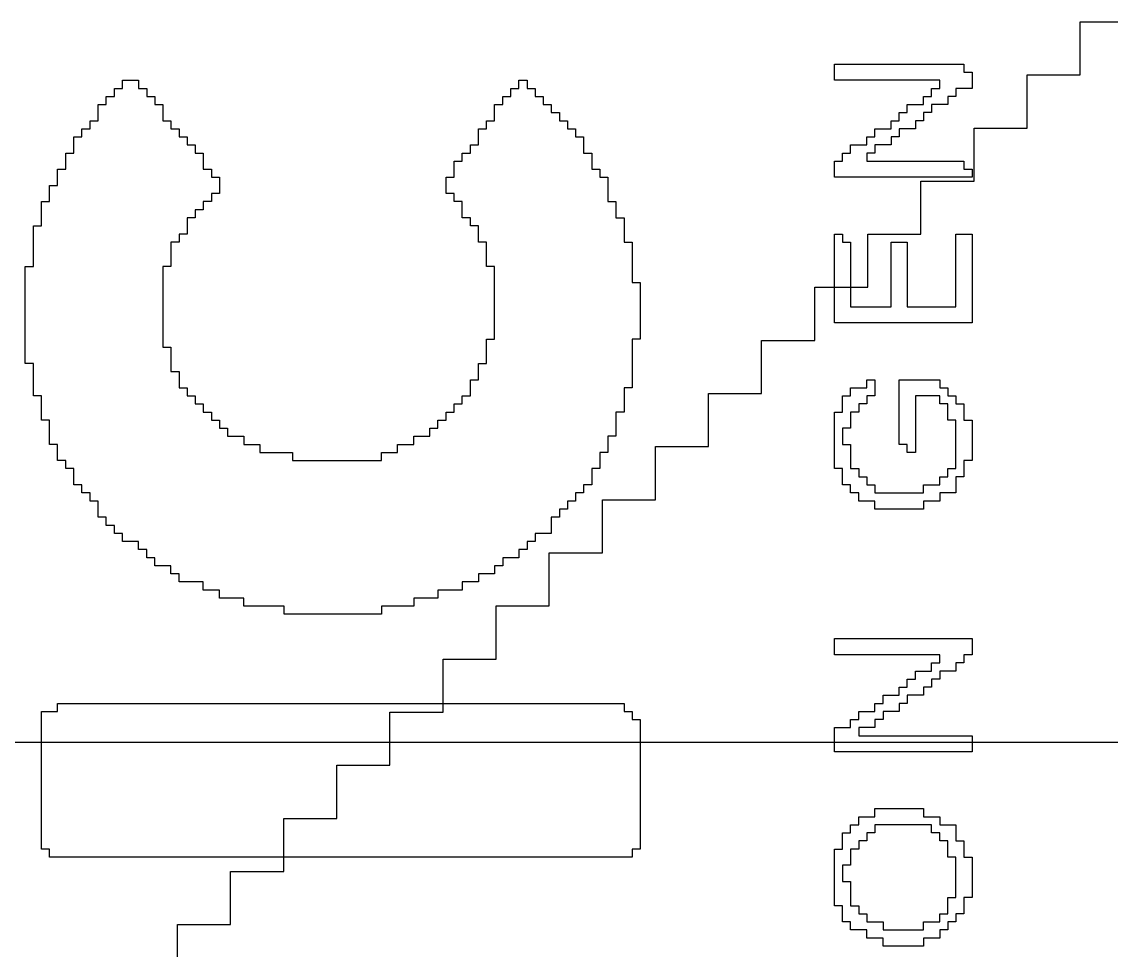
# Model space of a CAD drawing. Header units: inches. Extents: x 1.37 to 7.44, y 1.69 to 5.2.
# Drawn here: x 7.1856 to 7.3136, y 2.1016 to 2.2106 of the extents above; entities that cross this region are included whole.
import ezdxf

# ---------------------------------------------------------------- set-up
doc = ezdxf.new("R2010")
doc.units = ezdxf.units.IN
doc.header["$MEASUREMENT"] = 0
for name, color, linetype in [('Bottom Layer', 5, 'Continuous'), ('Bottom Overlay', 54, 'Continuous'), ('Top Overlay', 2, 'Continuous')]:
    doc.layers.add(name, color=color, linetype=linetype)

msp = doc.modelspace()

# ---------------------------------------------------------------- linework, layer by layer
at = {"layer": 'Bottom Layer'}
msp.add_line((7.40157, 2.12598), (7.06037, 2.12598), dxfattribs=at)
at = {"layer": 'Bottom Overlay'}
for p, q in [((7.30995, 2.2044), (7.30995, 2.21064)), ((7.30995, 2.21064), (7.31619, 2.21064)), ((7.30372, 2.19816), (7.30372, 2.2044)), ((7.30372, 2.2044), (7.30995, 2.2044)), ((7.29748, 2.19193), (7.29748, 2.19816)), ((7.29748, 2.19816), (7.30372, 2.19816)), ((7.29124, 2.18569), (7.29124, 2.19193)), ((7.29124, 2.19193), (7.29748, 2.19193)), ((7.285, 2.17945), (7.285, 2.18569)), ((7.285, 2.18569), (7.29124, 2.18569)), ((7.27877, 2.17321), (7.27877, 2.17945)), ((7.27877, 2.17945), (7.285, 2.17945)), ((7.27253, 2.16697), (7.27253, 2.17321)), ((7.27253, 2.17321), (7.27877, 2.17321)), ((7.26629, 2.16074), (7.26629, 2.16697)), ((7.26629, 2.16697), (7.27253, 2.16697)), ((7.26005, 2.1545), (7.26005, 2.16074)), ((7.26005, 2.16074), (7.26629, 2.16074)), ((7.25382, 2.14826), (7.25382, 2.1545)), ((7.25382, 2.1545), (7.26005, 2.1545)), ((7.24758, 2.14202), (7.24758, 2.14826)), ((7.24758, 2.14826), (7.25382, 2.14826)), ((7.24134, 2.13579), (7.24134, 2.14202)), ((7.24134, 2.14202), (7.24758, 2.14202)), ((7.2351, 2.12955), (7.2351, 2.13579)), ((7.2351, 2.13579), (7.24134, 2.13579)), ((7.22886, 2.12331), (7.22886, 2.12955)), ((7.22886, 2.12955), (7.2351, 2.12955)), ((7.22263, 2.11707), (7.22263, 2.12331)), ((7.22263, 2.12331), (7.22886, 2.12331)), ((7.21639, 2.11084), (7.21639, 2.11707)), ((7.21639, 2.11707), (7.22263, 2.11707)), ((7.21015, 2.1046), (7.21015, 2.11084)), ((7.21015, 2.11084), (7.21639, 2.11084)), ((7.20391, 2.09836), (7.20391, 2.1046)), ((7.20391, 2.1046), (7.21015, 2.1046))]:
    msp.add_line(p, q, dxfattribs=at)
at = {"layer": 'Top Overlay'}
for p, q in [((7.28109, 2.20377), (7.28109, 2.20567)), ((7.28109, 2.20567), (7.2963, 2.20567)), ((7.2963, 2.20567), (7.2963, 2.20472)), ((7.2963, 2.20472), (7.29725, 2.20472)), ((7.29725, 2.20472), (7.29725, 2.20282)), ((7.19649, 2.20187), (7.19649, 2.20282)), ((7.19649, 2.20282), (7.19744, 2.20282)), ((7.19744, 2.20282), (7.19744, 2.20377)), ((7.19744, 2.20377), (7.19934, 2.20377)), ((7.19934, 2.20377), (7.19934, 2.20282)), ((7.19934, 2.20282), (7.20029, 2.20282)), ((7.20029, 2.20282), (7.20029, 2.20187)), ((7.24306, 2.20187), (7.24306, 2.20282)), ((7.24306, 2.20282), (7.24402, 2.20282)), ((7.24402, 2.20282), (7.24402, 2.20377)), ((7.24402, 2.20377), (7.24497, 2.20377)), ((7.24497, 2.20377), (7.24497, 2.20282)), ((7.24497, 2.20282), (7.24592, 2.20282)), ((7.24592, 2.20282), (7.24592, 2.20187)), ((7.29345, 2.20377), (7.28109, 2.20377)), ((7.2925, 2.20187), (7.2925, 2.20282)), ((7.2925, 2.20282), (7.29345, 2.20282)), ((7.29345, 2.20282), (7.29345, 2.20377)), ((7.29725, 2.20282), (7.29535, 2.20282)), ((7.29535, 2.20282), (7.29535, 2.20187)), ((7.19554, 2.20092), (7.19554, 2.20187)), ((7.19554, 2.20187), (7.19649, 2.20187)), ((7.20029, 2.20187), (7.20124, 2.20187)), ((7.20124, 2.20187), (7.20124, 2.20092)), ((7.24211, 2.20092), (7.24211, 2.20187)), ((7.24211, 2.20187), (7.24306, 2.20187)), ((7.24592, 2.20187), (7.24687, 2.20187)), ((7.24687, 2.20187), (7.24687, 2.20092)), ((7.29154, 2.20092), (7.29154, 2.20187)), ((7.29154, 2.20187), (7.2925, 2.20187)), ((7.29535, 2.20187), (7.2944, 2.20187)), ((7.2944, 2.20187), (7.2944, 2.20092)), ((7.19458, 2.19902), (7.19458, 2.20092)), ((7.19458, 2.20092), (7.19554, 2.20092)), ((7.20124, 2.20092), (7.20219, 2.20092)), ((7.20219, 2.20092), (7.20219, 2.19902)), ((7.24116, 2.19902), (7.24116, 2.20092)), ((7.24116, 2.20092), (7.24211, 2.20092)), ((7.24687, 2.20092), (7.24782, 2.20092)), ((7.24782, 2.20092), (7.24782, 2.19997)), ((7.28964, 2.19997), (7.28964, 2.20092)), ((7.28964, 2.20092), (7.29154, 2.20092)), ((7.29345, 2.20092), (7.2925, 2.20092)), ((7.2925, 2.20092), (7.2925, 2.19997)), ((7.2944, 2.20092), (7.29345, 2.20092)), ((7.19363, 2.19807), (7.19363, 2.19902)), ((7.19363, 2.19902), (7.19458, 2.19902)), ((7.20219, 2.19902), (7.20314, 2.19902)), ((7.20314, 2.19902), (7.20314, 2.19807)), ((7.24021, 2.19807), (7.24021, 2.19902)), ((7.24021, 2.19902), (7.24116, 2.19902)), ((7.24782, 2.19997), (7.24877, 2.19997)), ((7.24877, 2.19997), (7.24877, 2.19902)), ((7.24877, 2.19902), (7.24972, 2.19902)), ((7.24972, 2.19902), (7.24972, 2.19807)), ((7.28774, 2.19807), (7.28774, 2.19902)), ((7.28774, 2.19902), (7.28869, 2.19902)), ((7.28869, 2.19902), (7.28869, 2.19997)), ((7.28869, 2.19997), (7.28964, 2.19997)), ((7.29154, 2.19902), (7.29059, 2.19902)), ((7.29059, 2.19902), (7.29059, 2.19807)), ((7.2925, 2.19997), (7.29154, 2.19997)), ((7.29154, 2.19997), (7.29154, 2.19902)), ((7.19268, 2.19712), (7.19268, 2.19807)), ((7.19268, 2.19807), (7.19363, 2.19807)), ((7.20314, 2.19807), (7.20409, 2.19807)), ((7.20409, 2.19807), (7.20409, 2.19712)), ((7.23926, 2.19617), (7.23926, 2.19807)), ((7.23926, 2.19807), (7.24021, 2.19807)), ((7.24972, 2.19807), (7.25067, 2.19807)), ((7.25067, 2.19807), (7.25067, 2.19712)), ((7.28584, 2.19712), (7.28584, 2.19807)), ((7.28584, 2.19807), (7.28774, 2.19807)), ((7.29059, 2.19807), (7.28869, 2.19807)), ((7.28869, 2.19807), (7.28869, 2.19712)), ((7.19173, 2.19522), (7.19173, 2.19712)), ((7.19173, 2.19712), (7.19268, 2.19712)), ((7.20409, 2.19712), (7.20504, 2.19712)), ((7.20504, 2.19712), (7.20504, 2.19617)), ((7.25067, 2.19712), (7.25162, 2.19712)), ((7.25162, 2.19712), (7.25162, 2.19522)), ((7.28489, 2.19617), (7.28489, 2.19712)), ((7.28489, 2.19712), (7.28584, 2.19712)), ((7.28869, 2.19712), (7.28774, 2.19712)), ((7.28774, 2.19712), (7.28774, 2.19617)), ((7.19078, 2.19332), (7.19078, 2.19522)), ((7.19078, 2.19522), (7.19173, 2.19522)), ((7.20504, 2.19617), (7.20599, 2.19617)), ((7.20599, 2.19617), (7.20599, 2.19522)), ((7.20599, 2.19522), (7.20694, 2.19522)), ((7.20694, 2.19522), (7.20694, 2.19332)), ((7.23736, 2.19427), (7.23736, 2.19522)), ((7.23736, 2.19522), (7.23831, 2.19522)), ((7.23831, 2.19522), (7.23831, 2.19617)), ((7.23831, 2.19617), (7.23926, 2.19617)), ((7.25162, 2.19522), (7.25257, 2.19522)), ((7.25257, 2.19522), (7.25257, 2.19332)), ((7.28204, 2.19427), (7.28204, 2.19522)), ((7.28204, 2.19522), (7.28299, 2.19522)), ((7.28299, 2.19522), (7.28299, 2.19617)), ((7.28299, 2.19617), (7.28489, 2.19617)), ((7.28584, 2.19522), (7.28489, 2.19522)), ((7.28489, 2.19522), (7.28489, 2.19427)), ((7.28774, 2.19617), (7.28584, 2.19617)), ((7.28584, 2.19617), (7.28584, 2.19522)), ((7.23641, 2.19237), (7.23641, 2.19427)), ((7.23641, 2.19427), (7.23736, 2.19427)), ((7.28109, 2.19237), (7.28109, 2.19427)), ((7.28109, 2.19427), (7.28204, 2.19427)), ((7.28489, 2.19427), (7.2963, 2.19427)), ((7.2963, 2.19427), (7.2963, 2.19332)), ((7.18983, 2.19142), (7.18983, 2.19332)), ((7.18983, 2.19332), (7.19078, 2.19332)), ((7.20694, 2.19332), (7.20789, 2.19332)), ((7.20789, 2.19332), (7.20789, 2.19237)), ((7.20789, 2.19237), (7.20884, 2.19237)), ((7.20884, 2.19237), (7.20884, 2.19047)), ((7.23546, 2.19047), (7.23546, 2.19237)), ((7.23546, 2.19237), (7.23641, 2.19237)), ((7.25257, 2.19332), (7.25352, 2.19332)), ((7.25352, 2.19332), (7.25352, 2.19237)), ((7.25352, 2.19237), (7.25447, 2.19237)), ((7.25447, 2.19237), (7.25447, 2.18952)), ((7.29725, 2.19237), (7.28109, 2.19237)), ((7.2963, 2.19332), (7.29725, 2.19332)), ((7.29725, 2.19332), (7.29725, 2.19237)), ((7.18888, 2.18952), (7.18888, 2.19142)), ((7.18888, 2.19142), (7.18983, 2.19142)), ((7.20884, 2.19047), (7.20789, 2.19047)), ((7.20789, 2.19047), (7.20789, 2.18952)), ((7.23641, 2.19047), (7.23546, 2.19047)), ((7.23641, 2.18952), (7.23641, 2.19047)), ((7.18793, 2.18666), (7.18793, 2.18952)), ((7.18793, 2.18952), (7.18888, 2.18952)), ((7.20694, 2.18856), (7.20599, 2.18856)), ((7.20599, 2.18856), (7.20599, 2.18761)), ((7.20789, 2.18952), (7.20694, 2.18952)), ((7.20694, 2.18952), (7.20694, 2.18856)), ((7.23736, 2.18952), (7.23641, 2.18952)), ((7.23736, 2.18761), (7.23736, 2.18952)), ((7.25447, 2.18952), (7.25542, 2.18952)), ((7.25542, 2.18952), (7.25542, 2.18761)), ((7.20599, 2.18761), (7.20504, 2.18761)), ((7.20504, 2.18761), (7.20504, 2.18571)), ((7.23831, 2.18761), (7.23736, 2.18761)), ((7.23831, 2.18666), (7.23831, 2.18761)), ((7.25542, 2.18761), (7.25637, 2.18761)), ((7.25637, 2.18761), (7.25637, 2.18476)), ((7.18698, 2.18191), (7.18698, 2.18666)), ((7.18698, 2.18666), (7.18793, 2.18666)), ((7.23926, 2.18666), (7.23831, 2.18666)), ((7.23926, 2.18476), (7.23926, 2.18666)), ((7.20409, 2.18476), (7.20314, 2.18476)), ((7.20314, 2.18476), (7.20314, 2.18191)), ((7.20504, 2.18571), (7.20409, 2.18571)), ((7.20409, 2.18571), (7.20409, 2.18476)), ((7.24021, 2.18476), (7.23926, 2.18476)), ((7.24021, 2.18191), (7.24021, 2.18476)), ((7.25637, 2.18476), (7.25732, 2.18476)), ((7.25732, 2.18476), (7.25732, 2.18001)), ((7.28109, 2.17526), (7.28109, 2.18571)), ((7.28109, 2.18571), (7.28204, 2.18571)), ((7.28204, 2.18571), (7.28204, 2.18476)), ((7.28204, 2.18476), (7.28299, 2.18476)), ((7.28299, 2.18476), (7.28299, 2.17716)), ((7.28774, 2.17716), (7.28774, 2.18476)), ((7.28774, 2.18476), (7.28964, 2.18476)), ((7.28964, 2.18476), (7.28964, 2.17716)), ((7.29535, 2.17716), (7.29535, 2.18571)), ((7.29535, 2.18571), (7.29725, 2.18571)), ((7.29725, 2.18571), (7.29725, 2.17526)), ((7.18603, 2.1705), (7.18603, 2.18191)), ((7.18603, 2.18191), (7.18698, 2.18191)), ((7.20314, 2.18191), (7.20219, 2.18191)), ((7.20219, 2.18191), (7.20219, 2.1724)), ((7.24116, 2.18191), (7.24021, 2.18191)), ((7.24116, 2.17336), (7.24116, 2.18191)), ((7.25732, 2.18001), (7.25827, 2.18001)), ((7.25827, 2.18001), (7.25827, 2.17336)), ((7.28299, 2.17716), (7.28774, 2.17716)), ((7.28964, 2.17716), (7.2925, 2.17716)), ((7.2925, 2.17716), (7.29345, 2.17716)), ((7.29345, 2.17716), (7.29535, 2.17716)), ((7.29725, 2.17526), (7.28109, 2.17526)), ((7.24021, 2.1705), (7.24021, 2.17336)), ((7.24021, 2.17336), (7.24116, 2.17336)), ((7.25827, 2.17336), (7.25732, 2.17336)), ((7.25732, 2.17336), (7.25732, 2.16765)), ((7.20219, 2.1724), (7.20314, 2.1724)), ((7.20314, 2.1724), (7.20314, 2.16955)), ((7.18698, 2.1705), (7.18603, 2.1705)), ((7.18698, 2.1667), (7.18698, 2.1705)), ((7.20314, 2.16955), (7.20409, 2.16955)), ((7.20409, 2.16955), (7.20409, 2.16765)), ((7.23926, 2.1686), (7.23926, 2.1705)), ((7.23926, 2.1705), (7.24021, 2.1705)), ((7.23831, 2.1667), (7.23831, 2.1686)), ((7.23831, 2.1686), (7.23926, 2.1686)), ((7.28489, 2.16765), (7.28489, 2.1686)), ((7.28489, 2.1686), (7.28584, 2.1686)), ((7.28584, 2.1686), (7.28584, 2.1667)), ((7.28869, 2.161), (7.28869, 2.1686)), ((7.28869, 2.1686), (7.29345, 2.1686)), ((7.29345, 2.1686), (7.29345, 2.16765)), ((7.20409, 2.16765), (7.20504, 2.16765)), ((7.20504, 2.16765), (7.20504, 2.1667)), ((7.25732, 2.16765), (7.25637, 2.16765)), ((7.25637, 2.16765), (7.25637, 2.1648)), ((7.28299, 2.1667), (7.28299, 2.16765)), ((7.28299, 2.16765), (7.28489, 2.16765)), ((7.29345, 2.16765), (7.2944, 2.16765)), ((7.2944, 2.16765), (7.2944, 2.1667)), ((7.18793, 2.1667), (7.18698, 2.1667)), ((7.18793, 2.16385), (7.18793, 2.1667)), ((7.20504, 2.1667), (7.20599, 2.1667)), ((7.20599, 2.1667), (7.20599, 2.16575)), ((7.20599, 2.16575), (7.20694, 2.16575)), ((7.20694, 2.16575), (7.20694, 2.1648)), ((7.23641, 2.1648), (7.23641, 2.16575)), ((7.23641, 2.16575), (7.23736, 2.16575)), ((7.23736, 2.16575), (7.23736, 2.1667)), ((7.23736, 2.1667), (7.23831, 2.1667)), ((7.28204, 2.1648), (7.28204, 2.1667)), ((7.28204, 2.1667), (7.28299, 2.1667)), ((7.28489, 2.16575), (7.28394, 2.16575)), ((7.28394, 2.16575), (7.28394, 2.1648)), ((7.28584, 2.1667), (7.28489, 2.1667)), ((7.28489, 2.1667), (7.28489, 2.16575)), ((7.29345, 2.1667), (7.29059, 2.1667)), ((7.29059, 2.1667), (7.29059, 2.16005)), ((7.29345, 2.16575), (7.29345, 2.1667)), ((7.2944, 2.16575), (7.29345, 2.16575)), ((7.2944, 2.1667), (7.29535, 2.1667)), ((7.2944, 2.16385), (7.2944, 2.16575)), ((7.29535, 2.1667), (7.29535, 2.16575)), ((7.29535, 2.16575), (7.2963, 2.16575)), ((7.2963, 2.16575), (7.2963, 2.16385)), ((7.20694, 2.1648), (7.20789, 2.1648)), ((7.20789, 2.1648), (7.20789, 2.16385)), ((7.23546, 2.16385), (7.23546, 2.1648)), ((7.23546, 2.1648), (7.23641, 2.1648)), ((7.25637, 2.1648), (7.25542, 2.1648)), ((7.25542, 2.1648), (7.25542, 2.16195)), ((7.28109, 2.15815), (7.28109, 2.1648)), ((7.28109, 2.1648), (7.28204, 2.1648)), ((7.28394, 2.1648), (7.28299, 2.1648)), ((7.28299, 2.1648), (7.28299, 2.1629)), ((7.18888, 2.16385), (7.18793, 2.16385)), ((7.18888, 2.161), (7.18888, 2.16385)), ((7.20789, 2.16385), (7.20884, 2.16385)), ((7.20884, 2.16385), (7.20884, 2.1629)), ((7.23451, 2.1629), (7.23451, 2.16385)), ((7.23451, 2.16385), (7.23546, 2.16385)), ((7.29535, 2.16385), (7.2944, 2.16385)), ((7.29535, 2.15815), (7.29535, 2.16385)), ((7.2963, 2.16385), (7.29725, 2.16385)), ((7.29725, 2.16385), (7.29725, 2.1591)), ((7.20884, 2.1629), (7.20979, 2.1629)), ((7.20979, 2.1629), (7.20979, 2.16195)), ((7.20979, 2.16195), (7.2117, 2.16195)), ((7.2117, 2.16195), (7.2117, 2.161)), ((7.23166, 2.161), (7.23166, 2.16195)), ((7.23166, 2.16195), (7.23356, 2.16195)), ((7.23356, 2.16195), (7.23356, 2.1629)), ((7.23356, 2.1629), (7.23451, 2.1629)), ((7.25542, 2.16195), (7.25447, 2.16195)), ((7.25447, 2.16195), (7.25447, 2.16005)), ((7.28299, 2.1629), (7.28204, 2.1629)), ((7.28204, 2.1629), (7.28204, 2.161)), ((7.18983, 2.161), (7.18888, 2.161)), ((7.18983, 2.1591), (7.18983, 2.161)), ((7.2117, 2.161), (7.2136, 2.161)), ((7.2136, 2.161), (7.2136, 2.16005)), ((7.22976, 2.16005), (7.22976, 2.161)), ((7.22976, 2.161), (7.23166, 2.161)), ((7.28204, 2.161), (7.28299, 2.161)), ((7.28299, 2.161), (7.28299, 2.15815)), ((7.28964, 2.161), (7.28869, 2.161)), ((7.28964, 2.16005), (7.28964, 2.161)), ((7.19078, 2.1591), (7.18983, 2.1591)), ((7.19078, 2.15815), (7.19078, 2.1591)), ((7.2136, 2.16005), (7.2174, 2.16005)), ((7.2174, 2.16005), (7.2174, 2.1591)), ((7.2174, 2.1591), (7.22786, 2.1591)), ((7.22786, 2.1591), (7.22786, 2.16005)), ((7.22786, 2.16005), (7.22976, 2.16005)), ((7.25447, 2.16005), (7.25352, 2.16005)), ((7.25352, 2.16005), (7.25352, 2.15815)), ((7.29059, 2.16005), (7.28964, 2.16005)), ((7.29725, 2.1591), (7.2963, 2.1591)), ((7.2963, 2.1591), (7.2963, 2.1572)), ((7.19173, 2.15815), (7.19078, 2.15815)), ((7.19173, 2.15624), (7.19173, 2.15815)), ((7.25352, 2.15815), (7.25257, 2.15815)), ((7.25257, 2.15815), (7.25257, 2.15624)), ((7.28204, 2.15815), (7.28109, 2.15815)), ((7.28204, 2.1572), (7.28204, 2.15815)), ((7.28299, 2.15815), (7.28394, 2.15815)), ((7.28394, 2.15815), (7.28394, 2.1572)), ((7.2944, 2.1572), (7.2944, 2.15815)), ((7.2944, 2.15815), (7.29535, 2.15815)), ((7.28204, 2.15624), (7.28204, 2.1572)), ((7.28394, 2.1572), (7.28489, 2.1572)), ((7.28489, 2.1572), (7.28489, 2.15624)), ((7.29345, 2.15624), (7.29345, 2.1572)), ((7.29345, 2.1572), (7.2944, 2.1572)), ((7.2963, 2.1572), (7.29535, 2.1572)), ((7.29535, 2.1572), (7.29535, 2.15529)), ((7.19268, 2.15624), (7.19173, 2.15624)), ((7.19268, 2.15529), (7.19268, 2.15624)), ((7.19363, 2.15529), (7.19268, 2.15529)), ((7.19363, 2.15434), (7.19363, 2.15529)), ((7.25162, 2.15529), (7.25067, 2.15529)), ((7.25067, 2.15529), (7.25067, 2.15434)), ((7.25257, 2.15624), (7.25162, 2.15624)), ((7.25162, 2.15624), (7.25162, 2.15529)), ((7.28299, 2.15624), (7.28204, 2.15624)), ((7.28299, 2.15529), (7.28299, 2.15624)), ((7.28394, 2.15529), (7.28299, 2.15529)), ((7.28394, 2.15434), (7.28394, 2.15529)), ((7.28489, 2.15624), (7.28584, 2.15624)), ((7.28584, 2.15624), (7.28584, 2.15529)), ((7.28584, 2.15529), (7.29154, 2.15529)), ((7.29154, 2.15529), (7.29154, 2.15624)), ((7.29154, 2.15624), (7.29345, 2.15624)), ((7.29535, 2.15529), (7.29345, 2.15529)), ((7.29345, 2.15529), (7.29345, 2.15434)), ((7.19458, 2.15434), (7.19363, 2.15434)), ((7.19458, 2.15244), (7.19458, 2.15434)), ((7.25067, 2.15434), (7.24972, 2.15434)), ((7.24972, 2.15434), (7.24972, 2.15339)), ((7.28584, 2.15434), (7.28394, 2.15434)), ((7.28584, 2.15339), (7.28584, 2.15434)), ((7.29345, 2.15434), (7.29154, 2.15434)), ((7.29154, 2.15434), (7.29154, 2.15339)), ((7.24972, 2.15339), (7.24877, 2.15339)), ((7.24877, 2.15339), (7.24877, 2.15244)), ((7.29154, 2.15339), (7.28584, 2.15339)), ((7.19554, 2.15244), (7.19458, 2.15244)), ((7.19554, 2.15149), (7.19554, 2.15244)), ((7.19649, 2.15149), (7.19554, 2.15149)), ((7.19649, 2.15054), (7.19649, 2.15149)), ((7.24877, 2.15244), (7.24782, 2.15244)), ((7.24782, 2.15244), (7.24782, 2.15149)), ((7.24782, 2.15149), (7.24782, 2.15054)), ((7.19744, 2.15054), (7.19649, 2.15054)), ((7.19744, 2.14959), (7.19744, 2.15054)), ((7.24782, 2.15054), (7.24592, 2.15054)), ((7.24592, 2.15054), (7.24592, 2.14959)), ((7.19934, 2.14959), (7.19744, 2.14959)), ((7.19934, 2.14864), (7.19934, 2.14959)), ((7.24592, 2.14959), (7.24497, 2.14959)), ((7.24497, 2.14959), (7.24497, 2.14864)), ((7.20029, 2.14864), (7.19934, 2.14864)), ((7.20029, 2.14769), (7.20029, 2.14864)), ((7.20124, 2.14769), (7.20029, 2.14769)), ((7.20124, 2.14674), (7.20124, 2.14769)), ((7.24402, 2.14769), (7.24211, 2.14769)), ((7.24211, 2.14769), (7.24211, 2.14674)), ((7.24497, 2.14864), (7.24402, 2.14864)), ((7.24402, 2.14864), (7.24402, 2.14769)), ((7.20314, 2.14674), (7.20124, 2.14674)), ((7.20314, 2.14579), (7.20314, 2.14674)), ((7.24211, 2.14674), (7.24116, 2.14674)), ((7.24116, 2.14674), (7.24116, 2.14579)), ((7.20409, 2.14579), (7.20314, 2.14579)), ((7.20409, 2.14484), (7.20409, 2.14579)), ((7.24116, 2.14579), (7.23926, 2.14579)), ((7.23926, 2.14579), (7.23926, 2.14484)), ((7.20694, 2.14484), (7.20409, 2.14484)), ((7.20694, 2.14389), (7.20694, 2.14484)), ((7.20884, 2.14389), (7.20694, 2.14389)), ((7.20884, 2.14294), (7.20884, 2.14389)), ((7.23736, 2.14389), (7.23451, 2.14389)), ((7.23451, 2.14389), (7.23451, 2.14294)), ((7.23926, 2.14484), (7.23736, 2.14484)), ((7.23736, 2.14484), (7.23736, 2.14389)), ((7.2117, 2.14294), (7.20884, 2.14294)), ((7.2117, 2.14199), (7.2117, 2.14294)), ((7.23451, 2.14294), (7.23166, 2.14294)), ((7.23166, 2.14294), (7.23166, 2.14199)), ((7.21645, 2.14199), (7.2117, 2.14199)), ((7.21645, 2.14104), (7.21645, 2.14199)), ((7.23166, 2.14199), (7.22786, 2.14199)), ((7.22786, 2.14199), (7.22786, 2.14104)), ((7.22786, 2.14104), (7.21645, 2.14104)), ((7.28109, 2.13628), (7.28109, 2.13818)), ((7.28109, 2.13818), (7.29725, 2.13818)), ((7.29725, 2.13818), (7.29725, 2.13628)), ((7.29345, 2.13628), (7.28109, 2.13628)), ((7.29345, 2.13533), (7.29345, 2.13628)), ((7.29725, 2.13628), (7.2963, 2.13628)), ((7.2963, 2.13628), (7.2963, 2.13533)), ((7.2925, 2.13438), (7.2925, 2.13533)), ((7.2925, 2.13533), (7.29345, 2.13533)), ((7.2963, 2.13533), (7.29535, 2.13533)), ((7.29535, 2.13533), (7.29535, 2.13438)), ((7.29059, 2.13343), (7.29059, 2.13438)), ((7.29059, 2.13438), (7.2925, 2.13438)), ((7.29535, 2.13438), (7.29345, 2.13438)), ((7.29345, 2.13438), (7.29345, 2.13343)), ((7.28869, 2.13153), (7.28869, 2.13248)), ((7.28869, 2.13248), (7.28964, 2.13248)), ((7.28964, 2.13248), (7.28964, 2.13343)), ((7.28964, 2.13343), (7.29059, 2.13343)), ((7.2925, 2.13248), (7.29154, 2.13248)), ((7.29154, 2.13248), (7.29154, 2.13153)), ((7.29345, 2.13343), (7.2925, 2.13343)), ((7.2925, 2.13343), (7.2925, 2.13248)), ((7.28679, 2.13058), (7.28679, 2.13153)), ((7.28679, 2.13153), (7.28869, 2.13153)), ((7.29154, 2.13153), (7.28964, 2.13153)), ((7.28964, 2.13153), (7.28964, 2.13058)), ((7.18983, 2.12963), (7.18983, 2.13058)), ((7.18983, 2.13058), (7.25637, 2.13058)), ((7.25637, 2.13058), (7.25637, 2.12963)), ((7.28584, 2.12963), (7.28584, 2.13058)), ((7.28584, 2.13058), (7.28679, 2.13058)), ((7.28964, 2.13058), (7.28869, 2.13058)), ((7.28869, 2.13058), (7.28869, 2.12963)), ((7.18793, 2.11347), (7.18793, 2.12963)), ((7.18793, 2.12963), (7.18983, 2.12963)), ((7.25637, 2.12963), (7.25732, 2.12963)), ((7.25732, 2.12963), (7.25732, 2.12868)), ((7.25732, 2.12868), (7.25827, 2.12868)), ((7.25827, 2.12868), (7.25827, 2.11347)), ((7.28299, 2.12773), (7.28299, 2.12868)), ((7.28299, 2.12868), (7.28394, 2.12868)), ((7.28394, 2.12868), (7.28394, 2.12963)), ((7.28394, 2.12963), (7.28584, 2.12963)), ((7.28679, 2.12868), (7.28584, 2.12868)), ((7.28584, 2.12868), (7.28584, 2.12773)), ((7.28869, 2.12963), (7.28679, 2.12963)), ((7.28679, 2.12963), (7.28679, 2.12868)), ((7.28109, 2.12488), (7.28109, 2.12773)), ((7.28109, 2.12773), (7.28299, 2.12773)), ((7.28584, 2.12773), (7.28394, 2.12773)), ((7.28394, 2.12773), (7.28394, 2.12678)), ((7.28394, 2.12678), (7.29725, 2.12678)), ((7.29725, 2.12678), (7.29725, 2.12488)), ((7.29725, 2.12488), (7.28109, 2.12488)), ((7.28584, 2.11727), (7.28584, 2.11822)), ((7.28584, 2.11822), (7.29154, 2.11822)), ((7.29154, 2.11822), (7.29154, 2.11727)), ((7.28394, 2.11632), (7.28394, 2.11727)), ((7.28394, 2.11727), (7.28584, 2.11727)), ((7.29154, 2.11727), (7.29345, 2.11727)), ((7.29345, 2.11727), (7.29345, 2.11632)), ((7.28299, 2.11537), (7.28299, 2.11632)), ((7.28299, 2.11632), (7.28394, 2.11632)), ((7.2925, 2.11632), (7.28584, 2.11632)), ((7.28584, 2.11632), (7.28584, 2.11537)), ((7.2925, 2.11537), (7.2925, 2.11632)), ((7.29345, 2.11632), (7.29535, 2.11632)), ((7.29535, 2.11632), (7.29535, 2.11442)), ((7.28204, 2.11347), (7.28204, 2.11537)), ((7.28204, 2.11537), (7.28299, 2.11537)), ((7.28489, 2.11442), (7.28394, 2.11442)), ((7.28394, 2.11442), (7.28394, 2.11347)), ((7.28584, 2.11537), (7.28489, 2.11537)), ((7.28489, 2.11537), (7.28489, 2.11442)), ((7.29345, 2.11537), (7.2925, 2.11537)), ((7.29345, 2.11442), (7.29345, 2.11537)), ((7.2944, 2.11442), (7.29345, 2.11442)), ((7.2944, 2.11252), (7.2944, 2.11442)), ((7.29535, 2.11442), (7.2963, 2.11442)), ((7.2963, 2.11442), (7.2963, 2.11252)), ((7.18888, 2.11347), (7.18793, 2.11347)), ((7.18888, 2.11252), (7.18888, 2.11347)), ((7.25827, 2.11347), (7.25732, 2.11347)), ((7.25732, 2.11347), (7.25732, 2.11252)), ((7.28109, 2.11347), (7.28204, 2.11347)), ((7.28109, 2.10681), (7.28109, 2.11347)), ((7.28394, 2.11347), (7.28299, 2.11347)), ((7.28299, 2.11347), (7.28299, 2.11157)), ((7.20979, 2.11252), (7.18888, 2.11252)), ((7.21074, 2.11252), (7.20979, 2.11252)), ((7.25732, 2.11252), (7.21074, 2.11252)), ((7.29535, 2.11252), (7.2944, 2.11252)), ((7.29535, 2.10776), (7.29535, 2.11252)), ((7.2963, 2.11252), (7.29725, 2.11252)), ((7.29725, 2.11252), (7.29725, 2.10776)), ((7.28299, 2.11157), (7.28204, 2.11157)), ((7.28204, 2.11157), (7.28204, 2.10967)), ((7.28204, 2.10967), (7.28299, 2.10967)), ((7.28299, 2.10967), (7.28299, 2.10681)), ((7.28204, 2.10681), (7.28109, 2.10681)), ((7.28204, 2.10491), (7.28204, 2.10681)), ((7.28299, 2.10681), (7.28394, 2.10681)), ((7.28394, 2.10681), (7.28394, 2.10586)), ((7.2944, 2.10586), (7.2944, 2.10776)), ((7.2944, 2.10776), (7.29535, 2.10776)), ((7.29725, 2.10776), (7.2963, 2.10776)), ((7.2963, 2.10776), (7.2963, 2.10586)), ((7.28394, 2.10586), (7.28489, 2.10586)), ((7.28489, 2.10586), (7.28489, 2.10491)), ((7.29345, 2.10491), (7.29345, 2.10586)), ((7.29345, 2.10586), (7.2944, 2.10586)), ((7.2963, 2.10586), (7.29535, 2.10586)), ((7.29535, 2.10586), (7.29535, 2.10491)), ((7.28299, 2.10491), (7.28204, 2.10491)), ((7.28299, 2.10396), (7.28299, 2.10491)), ((7.28489, 2.10491), (7.28679, 2.10491)), ((7.28679, 2.10491), (7.28679, 2.10396)), ((7.29154, 2.10396), (7.29154, 2.10491)), ((7.29154, 2.10491), (7.29345, 2.10491)), ((7.29535, 2.10491), (7.2944, 2.10491)), ((7.2944, 2.10491), (7.2944, 2.10396)), ((7.28489, 2.10396), (7.28299, 2.10396)), ((7.28489, 2.10301), (7.28489, 2.10396)), ((7.28679, 2.10301), (7.28489, 2.10301)), ((7.28679, 2.10396), (7.29154, 2.10396)), ((7.28679, 2.10206), (7.28679, 2.10301)), ((7.29345, 2.10301), (7.29154, 2.10301)), ((7.29154, 2.10301), (7.29154, 2.10206)), ((7.2944, 2.10396), (7.29345, 2.10396)), ((7.29345, 2.10396), (7.29345, 2.10301)), ((7.29059, 2.10206), (7.28679, 2.10206)), ((7.29154, 2.10206), (7.29059, 2.10206))]:
    msp.add_line(p, q, dxfattribs=at)

doc.saveas('drawing.dxf')
